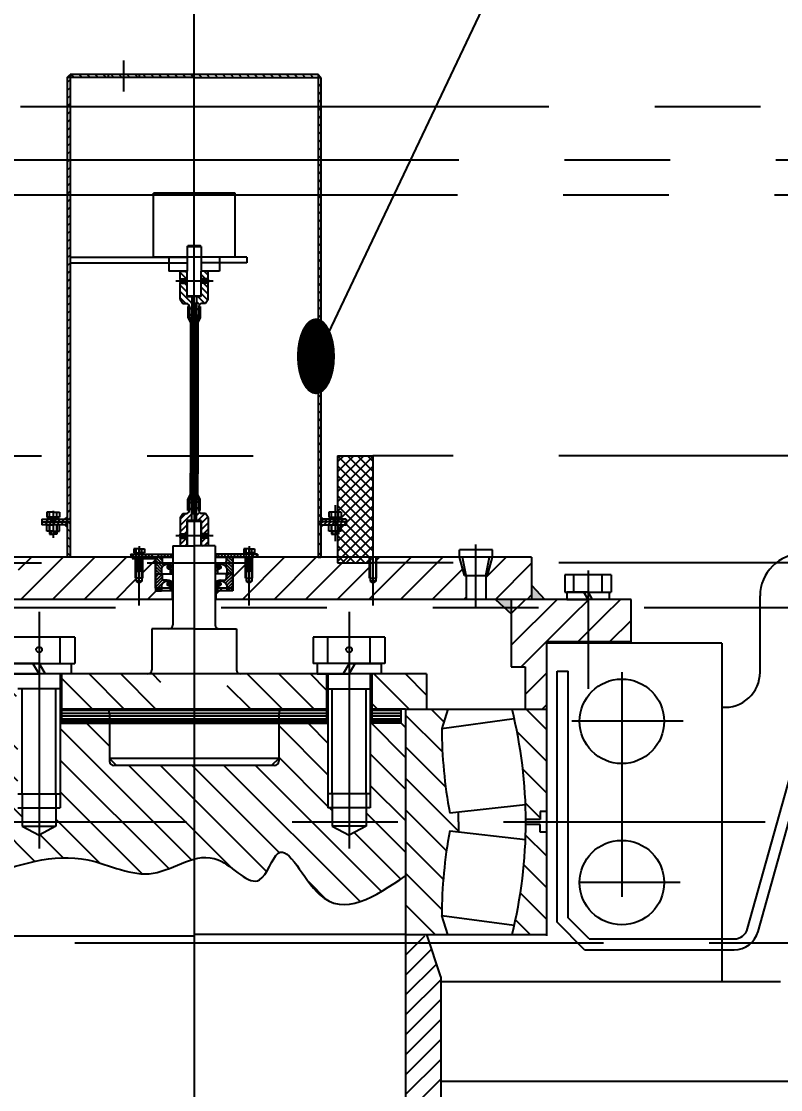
# Model space of a CAD drawing. Header units: millimetres. Extents: x 0 to 12600, y -343 to 8910.
# Drawn here: x 6191 to 6729, y 5402 to 6160 of the extents above; entities that cross this region are included whole.
import ezdxf
from ezdxf.enums import TextEntityAlignment as Align

# ---------------------------------------------------------------- set-up
doc = ezdxf.new("R2010")
doc.units = ezdxf.units.MM
doc.header["$LTSCALE"] = 300
for name, pattern in [('F', [0.75, 0.5, -0.25]), ('G', [2, 1.25, -0.25, 0.25, -0.25]), ('K', [2.5, 1.25, -0.25, 0.25, -0.25, 0.25, -0.25])]:
    doc.linetypes.add(name, pattern=pattern)
for name, color, linetype in [('01', 7, 'Continuous'), ('02', 1, 'Continuous'), ('04', 2, 'F'), ('05', 142, 'G'), ('07', 6, 'K'), ('08', 1, 'Continuous')]:
    doc.layers.add(name, color=color, linetype=linetype)
doc.styles.get("Standard").update_dxf_attribs({"font": 'isocp', "width": 0.707, "bigfont": 'intecad.shx'})
doc.dimstyles.new('INTE', dxfattribs={"dimscale": 30, "dimtxt": 3.5, "dimasz": 3, "dimexe": 3, "dimexo": 0, "dimgap": 1, "dimtad": 1, "dimdec": 1, "dimdsep": 46, "dimtxsty": 'Standard', "dimcen": 0, "dimclrd": 1, "dimclre": 1, "dimclrt": 3, "dimaunit": 1, "dimadec": 0, "dimazin": 0, "dimtfac": 1, "dimtdec": 1, "dimtmove": 0, "dimatfit": 0, "dimfxl": 1, "dimarcsym": 0})
pattern_1 = [(45, (-290.194, 7083.374), (-11.22532, 11.22532), [])]
pattern_2 = [(45, (5805.5883, 5472.876), (2.828427, -2.828427), [])]

# ---------------------------------------------------------------- blocks, each defined once
blk = doc.blocks.new('rtret')
at = {"layer": '07', "linetype": 'K'}
h = blk.add_hatch(dxfattribs=at)
h.set_pattern_fill('_USER', color=6, scale=5, angle=315, style=0, double=1, pattern_type=0)
h.set_pattern_definition([(315, (1234.1115, 3975.8466), (3.535534, 3.535534), []), (45, (1234.1115, 3975.8466), (-3.535534, 3.535534), [])])
h.paths.add_polyline_path([(7428.3, 1055.69), (7403.3, 1029.96), (7403.3, 998.29), (7425.52, 998.29), (7428.3, 1001.16)])
h.paths.add_polyline_path([(7428.3, 1055.69), (7428.3, 1074.29), (7403.3, 1074.29), (7403.3, 1029.96)])
at = {"layer": '05', "color": 142, "linetype": 'G'}
blk.add_line((7301.5, 891.41), (7301.5, -2469.52), dxfattribs=at)
at = {"layer": '07', "color": 6, "linetype": 'K'}
for p, q in [((3428.3, 1322.29), (11765.3, 1322.29)), ((3364.3, 1284.29), (12267.3, 1284.29)), ((11238.3, 1259.3), (4609.3, 1259.3)), ((5168.3, 1074.29), (7403.3, 1074.29)), ((7403.3, 1074.29), (7428.3, 1074.29)), ((7403.3, 1074.29), (7403.3, 998.29)), ((9435.3, 1074.29), (7428.3, 1074.29)), ((7428.3, 1074.29), (7428.3, 998.29)), ((5168.3, 998.29), (7403.3, 998.29)), ((7403.3, 998.29), (7428.3, 998.29)), ((9435.3, 998.29), (7428.3, 998.29)), ((6120.8, 966.59), (8482.8, 966.59)), ((6466.94, 728.39), (8205.34, 728.39))]:
    blk.add_line(p, q, dxfattribs=at)
blk = doc.blocks.new('*U48')
at = {"layer": '01'}
for p, q in [((-22.75, 7.5), (-22.75, 0)), ((0, 7.5), (-22.75, 7.5)), ((-22.75, 0), (0, 0)), ((0, 0), (-4.33, 7.5)), ((0, 7.5), (4.33, 0)), ((0, 7.5), (22.75, 7.5)), ((22.75, 0), (0, 0)), ((22.75, 7.5), (22.75, 0))]:
    blk.add_line(p, q, dxfattribs=at)
at = {"layer": '05'}
blk.add_line((0, 9.6), (0, -2.1), dxfattribs=at)
blk = doc.blocks.new('e')
at = {"layer": '02', "linetype": 'Continuous'}
h = blk.add_hatch(dxfattribs=at)
h.set_pattern_fill('LINE', color=1, scale=5, angle=45, style=0)
h.set_pattern_definition([(45, (-10498.824, 8951.033), (-11.22532, 11.22532), [])])
h.paths.add_polyline_path([(-1.78, 235.36), (-1.78, 243.22), (-1.78, 245.52), (-7.33, 245.52), (-7.33, 250), (-80, 250), (-80, 225.64, -0.059237)])
h.paths.add_polyline_path([(80, 225.64), (80, 250), (7.33, 250), (7.33, 245.52), (1.78, 245.52), (1.78, 243.22), (1.78, 235.36, -0.059237)])
h.paths.add_polyline_path([(80, 150), (80, 179.99), (66.41, 175.69, -0.045229), (6.41, 181.37), (7.09, 187.52), (0, 187.52), (0, 150)])
h.paths.add_polyline_path([(-66.41, 175.69), (-80, 179.99), (-80, 150), (0, 150), (0, 187.52), (-7.09, 187.52), (-6.41, 181.37, -0.045229)])
at = {"layer": '01'}
for p, q in [((-80, 150), (-80, 250)), ((-80, 250), (80, 250)), ((-7.33, 250), (-7.33, 245.52)), ((-7.33, 245.52), (-1.78, 245.52)), ((-1.78, 245.52), (-1.78, 243.22)), ((-1.78, 243.22), (-1.78, 235.36)), ((7.33, 245.52), (1.78, 245.52)), ((1.78, 245.52), (1.78, 243.22)), ((1.78, 243.22), (1.78, 235.36)), ((7.33, 250), (7.33, 245.52)), ((80, 150), (80, 250)), ((-6.41, 181.37), (-12.39, 235.14)), ((6.41, 181.37), (12.39, 235.14)), ((-66.41, 175.69), (-73.34, 227.21)), ((66.41, 175.69), (73.34, 227.21)), ((0, 187.52), (-7.09, 187.52)), ((0, 187.52), (7.09, 187.52)), ((-80, 179.99), (-66.41, 175.69)), ((80, 179.99), (66.41, 175.69)), ((-80, 150), (80, 150))]:
    blk.add_line(p, q, dxfattribs=at)
for centre, start, end in [((0, -98.47), 90, 103.86508), ((0, -98.47), 76.13492, 90), ((-67.72, 509.53), 270.22405, 280.58273), ((67.72, 509.53), 259.41727, 269.77595)]:
    blk.add_arc(centre, 333.84, start, end, dxfattribs=at)
blk = doc.blocks.new('*U51')
at = {"layer": '01'}
for p, q in [((-15.1, 5), (-15.1, 0)), ((0, 5), (-15.1, 5)), ((-15.1, 0), (0, 0)), ((0, 0), (-2.89, 5)), ((0, 5), (2.89, 0)), ((0, 5), (15.1, 5)), ((15.1, 0), (0, 0)), ((15.1, 5), (15.1, 0))]:
    blk.add_line(p, q, dxfattribs=at)
at = {"layer": '05'}
blk.add_line((0, 7.1), (0, -2.1), dxfattribs=at)
blk = doc.blocks.new('*D77')
at = {"layer": '08', "color": 1, "lineweight": -2}
for p, q in [((4218.74, 7829.84), (4218.74, 8186.75)), ((6313.24, 5854.2), (6313.24, 8186.75)), ((4308.74, 8096.75), (6223.24, 8096.75))]:
    blk.add_line(p, q, dxfattribs=at)
at = {"layer": '08', "color": 1}
for points in [[(4308.74, 8111.75), (4308.74, 8081.75), (4218.74, 8096.75)], [(6223.24, 8111.75), (6223.24, 8081.75), (6313.24, 8096.75)]]:
    blk.add_solid(points, dxfattribs=at)
at = {"layer": 'Defpoints', "color": 0}
for p in [(6313.24, 8096.75), (4218.74, 7829.84), (6313.24, 5854.2)]:
    blk.add_point(p, dxfattribs=at)
at = {"layer": '08', "color": 3, "insert": (5265.99, 8179.26), "char_height": 105, "attachment_point": 5}
blk.add_mtext('2094.5', dxfattribs=at)
blk = doc.blocks.new('wtwtrwt')
at = {"layer": '02', "linetype": 'Continuous'}
h = blk.add_hatch(dxfattribs=at)
h.set_pattern_fill('ANSI31', color=1, scale=0.5, style=0)
h.set_pattern_definition([(45, (-12, 0), (-1.122532, 1.122532), [])])
h.paths.add_polyline_path([(365.24, 562.92), (365.24, 567.24), (353.24, 567.24), (353.24, 562.52), (356.34, 562.52, -0.250683), (357.17, 562.07), (357.69, 561.28), (357.69, 558.8, 0.377139), (360.72, 554.74), (364.79, 554.74), (364.79, 556.59), (361.65, 556.59, -0.534579), (359.32, 556.48, -0.485131), (361.08, 562.92)])
h.paths.add_polyline_path([(359.32, 523, -0.534579), (361.65, 522.89), (364.79, 522.89), (364.79, 524.74), (360.72, 524.74, 0.377139), (357.69, 520.68), (357.69, 518.2), (357.17, 517.41, -0.250683), (356.34, 516.97), (353.24, 516.97), (353.24, 512.24), (365.24, 512.24), (365.24, 516.56), (361.08, 516.56, -0.485131)])
at = {"layer": '01', "color": 7, "linetype": 'Continuous'}
for p, q in [((353.24, 567.24), (365.24, 567.24)), ((365.24, 567.24), (365.24, 562.92)), ((365.24, 512.24), (365.24, 516.56)), ((353.24, 512.24), (365.24, 512.24))]:
    blk.add_line(p, q, dxfattribs=at)
at = {"layer": '01'}
for p, q in [((353.24, 562.52), (356.34, 562.52)), ((357.17, 562.07), (357.69, 561.28)), ((357.69, 558.8), (357.69, 561.28)), ((361.08, 562.92), (365.24, 562.92)), ((360.72, 554.74), (364.79, 554.74)), ((364.79, 556.59), (361.65, 556.59)), ((364.79, 554.74), (364.79, 556.59)), ((360.72, 524.74), (364.79, 524.74)), ((364.79, 524.74), (364.79, 522.89)), ((353.24, 516.97), (356.34, 516.97)), ((357.17, 517.41), (357.69, 518.2)), ((357.69, 520.68), (357.69, 518.2)), ((361.08, 516.56), (365.24, 516.56)), ((364.79, 522.89), (361.65, 522.89))]:
    blk.add_line(p, q, dxfattribs=at)
for centre, radius in [((360.45, 557.31), 1.4), ((360.45, 557.31), 1.05), ((360.45, 522.17), 1.4), ((360.45, 522.17), 1.05)]:
    blk.add_circle(centre, radius, dxfattribs=at)
for centre, radius, start, end in [((356.34, 561.52), 1, 33.70776, 90), ((362.74, 559.01), 4.25, 112.99323, 216.51104), ((361.52, 558.49), 3.83, 175.3112, 257.96489), ((361.52, 520.99), 3.83, 102.03511, 184.6888), ((356.34, 517.97), 1, 270, 326.29224), ((362.74, 520.47), 4.25, 143.48896, 247.00677)]:
    blk.add_arc(centre, radius, start, end, dxfattribs=at)
at = {"layer": '05'}
for p, q in [((362.21, 557.31), (358.65, 557.31)), ((360.45, 558.9), (360.45, 555.62)), ((360.45, 520.58), (360.45, 523.86)), ((362.21, 522.17), (358.65, 522.17))]:
    blk.add_line(p, q, dxfattribs=at)

msp = doc.modelspace()

# ---------------------------------------------------------------- hatches: boundary and pattern name
at = {"layer": '01'}
for points in [[(6223.24, 6120.47), (6225.24, 6122.47), (6225.24, 6120.47)], [(6401.24, 6122.47), (6403.24, 6120.47), (6401.24, 6120.47)], [(6562.11, 5749.89), (6552.74, 5749.89), (6552.74, 5759.89)], [(6527.09, 5749.89), (6538.24, 5749.89), (6538.24, 5739.62)]]:
    msp.add_hatch(color=256, dxfattribs=at).paths.add_polyline_path(points)
h = msp.add_hatch(color=256, dxfattribs=at)
h.paths.add_polyline_path([(6221.59, 5802.89), (6223.24, 5801.22), (6223.24, 5802.89)])
h.paths.add_polyline_path([(6221.51, 5806.89), (6223.24, 5806.89), (6223.24, 5808.35)])
h = msp.add_hatch(color=256, dxfattribs=at)
h.paths.add_polyline_path([(6404.89, 5802.89), (6403.24, 5801.22), (6403.24, 5802.89)])
h.paths.add_polyline_path([(6404.97, 5806.89), (6403.24, 5806.89), (6403.24, 5808.35)])
at = {"layer": '02'}
h = msp.add_hatch(dxfattribs=at)
h.set_pattern_fill('_USER', color=256, scale=4, angle=45, style=0, pattern_type=0)
h.set_pattern_definition([(315, (2917.29, -1118.7586), (-2.8284271, -2.8284271), [])])
h.paths.add_polyline_path([(6401.24, 6122.47), (6401.24, 6120.47), (6313.24, 6120.47), (6313.24, 6122.47)])
h.paths.add_polyline_path([(6313.24, 6122.47), (6313.24, 6120.47), (6225.24, 6120.47), (6225.24, 6122.47)])
h = msp.add_hatch(dxfattribs=at)
h.set_pattern_fill('_USER', color=256, scale=4, angle=-45, style=0, pattern_type=0)
h.set_pattern_definition(pattern_2)
h.paths.add_polyline_path([(6223.24, 6120.47), (6225.24, 6120.47), (6225.24, 5804.89), (6223.24, 5804.89)])
h = msp.add_hatch(dxfattribs=at)
h.set_pattern_fill('_USER', color=256, scale=4, angle=-45, style=0, pattern_type=0)
h.set_pattern_definition(pattern_2)
h.paths.add_polyline_path([(6403.24, 5804.89), (6401.24, 5804.89), (6401.24, 6120.47), (6403.24, 6120.47)])
at = {"layer": '02', "linetype": 'Continuous'}
h = msp.add_hatch(dxfattribs=at)
h.set_pattern_fill('ANSI31', color=1, angle=-90, style=0)
h.set_pattern_definition([(315, (6101.3763, 5510.3464), (2.245064, 2.245064), [])])
h.paths.add_polyline_path([(6323.24, 5962.83), (6321.24, 5959.89), (6318.6, 5959.89, 0.414214), (6316.6, 5957.89), (6316.6, 5949.89), (6314.84, 5949.89), (6314.84, 5964.89), (6318.24, 5964.89), (6318.24, 5974.4), (6323.24, 5974.4)])
h.paths.add_polyline_path([(6308.24, 5964.89), (6311.64, 5964.89), (6311.64, 5949.89), (6309.89, 5949.89), (6309.89, 5957.89, 0.414214), (6307.89, 5959.89), (6305.24, 5959.89), (6303.24, 5962.83), (6303.24, 5974.4), (6308.24, 5974.4)])
h.paths.add_polyline_path([(6308.24, 5982.89), (6308.24, 5977.4), (6303.24, 5977.4), (6303.24, 5982.89)])
h.paths.add_polyline_path([(6323.24, 5977.4), (6318.24, 5977.4), (6318.24, 5982.89), (6323.24, 5982.89)])
h.paths.add_polyline_path([(6323.24, 5977.4, 0.040596), (6323.03, 5977), (6318.05, 5977, -0.040596), (6318.26, 5977.4)])
h.paths.add_polyline_path([(6318.26, 5974.4, -0.040596), (6318.05, 5974.79), (6323.03, 5974.79, 0.040596), (6323.24, 5974.4)])
h.paths.add_polyline_path([(6303.45, 5977, 0.040596), (6303.24, 5977.4), (6308.23, 5977.4, -0.040596), (6308.44, 5977)])
h.paths.add_polyline_path([(6308.44, 5974.79, -0.040596), (6308.23, 5974.4), (6303.24, 5974.4, 0.040596), (6303.45, 5974.79)])
h = msp.add_hatch(dxfattribs=at)
h.set_pattern_fill('ANGLE', color=1, scale=0.1, angle=-45, style=0)
h.set_pattern_definition([(45, (5217.9103, 6684.11486), (0.4939141, -0.4939141), [0.508, -0.1905]), (315, (5217.9103, 6684.11486), (-0.4939141, -0.4939141), [0.508, -0.1905])])
h.paths.add_polyline_path([(6317.59, 5812.9), (6316.59, 5812.9), (6316.59, 5820.9), (6314.84, 5824.24), (6314.84, 5839.08), (6314.84, 5839.08), (6314.84, 5946.55), (6316.6, 5949.89), (6316.6, 5957.89), (6317.6, 5957.89), (6317.6, 5949.89), (6315.84, 5946.43), (6315.84, 5839.43), (6315.84, 5839.43), (6315.84, 5824.35), (6317.59, 5820.9)])
h.paths.add_polyline_path([(6310.64, 5946.43), (6308.89, 5949.89), (6308.89, 5957.89), (6309.89, 5957.89), (6309.89, 5949.89), (6311.64, 5946.55), (6311.64, 5839.43), (6311.64, 5839.43), (6311.64, 5824.24), (6309.88, 5820.9), (6309.88, 5812.9), (6308.88, 5812.9), (6308.88, 5820.9), (6310.64, 5824.35), (6310.64, 5839.08), (6310.64, 5839.08)])
at = {"layer": '02'}
h = msp.add_hatch(dxfattribs=at)
h.set_pattern_fill('ANSI31', color=256, scale=0.1, angle=-90, style=0)
h.set_pattern_definition([(45, (5217.91028, 6684.11486), (0.2245064, -0.2245064), [])])
h.paths.add_polyline_path([(6313.24, 5810.9), (6311.64, 5810.9), (6311.64, 5839.08), (6311.64, 5839.08), (6311.64, 5959.89), (6313.24, 5959.89)])
h.paths.add_polyline_path([(6314.84, 5839.43), (6314.84, 5810.9), (6313.24, 5810.9), (6313.24, 5959.89), (6313.24, 5959.89), (6314.84, 5959.89), (6314.84, 5839.43)])
at = {"layer": '02', "linetype": 'Continuous'}
h = msp.add_hatch(dxfattribs=at)
h.set_pattern_fill('ANSI31', color=1, angle=-90, style=0)
h.set_pattern_definition([(45, (6101.372, 6260.439), (2.245064, -2.245064), [])])
h.paths.add_polyline_path([(6323.24, 5796.39), (6318.24, 5796.39), (6318.24, 5805.89), (6314.84, 5805.89), (6314.84, 5820.9), (6316.59, 5820.9), (6316.59, 5812.9, 0.414214), (6318.59, 5810.9), (6321.24, 5810.9), (6323.24, 5807.96)])
h.paths.add_polyline_path([(6308.24, 5796.39), (6303.24, 5796.39), (6303.24, 5807.96), (6305.24, 5810.9), (6307.88, 5810.9, 0.414214), (6309.88, 5812.9), (6309.88, 5820.9), (6311.64, 5820.9), (6311.64, 5805.89), (6308.24, 5805.89)])
h.paths.add_polyline_path([(6303.24, 5787.89), (6303.24, 5793.39), (6308.24, 5793.39), (6308.24, 5787.89)])
h.paths.add_polyline_path([(6323.24, 5787.89), (6318.24, 5787.89), (6318.24, 5793.39), (6323.24, 5793.39)])
h.paths.add_polyline_path([(6318.25, 5793.39, -0.040596), (6318.04, 5793.78), (6323.03, 5793.78, 0.040596), (6323.24, 5793.39)])
h.paths.add_polyline_path([(6323.24, 5796.39, 0.040596), (6323.03, 5795.99), (6318.04, 5795.99, -0.040596), (6318.25, 5796.39)])
h.paths.add_polyline_path([(6308.43, 5793.78, -0.040596), (6308.22, 5793.39), (6303.24, 5793.39, 0.040596), (6303.45, 5793.78)])
h.paths.add_polyline_path([(6303.45, 5795.99, 0.040596), (6303.24, 5796.39), (6308.22, 5796.39, -0.040596), (6308.43, 5795.99)])
at = {"layer": '02'}
h = msp.add_hatch(dxfattribs=at)
h.set_pattern_fill('_USER', color=256, scale=2, angle=45, style=0, pattern_type=0)
h.set_pattern_definition([(315, (2917.2902, -1268.7586), (-1.41421356, -1.41421356), [])])
h.paths.add_polyline_path([(6215.24, 5806.89), (6215.24, 5804.89), (6223.24, 5804.89), (6223.24, 5806.89)])
h.paths.add_polyline_path([(6207.24, 5806.89), (6207.24, 5804.89), (6215.24, 5804.89), (6215.24, 5806.89)])
h.paths.add_polyline_path([(6403.24, 5806.89), (6403.24, 5804.89), (6411.24, 5804.89), (6411.24, 5806.89)])
h.paths.add_polyline_path([(6411.24, 5806.89), (6411.24, 5804.89), (6419.24, 5804.89), (6419.24, 5806.89)])
h = msp.add_hatch(dxfattribs=at)
h.set_pattern_fill('_USER', color=256, scale=2, angle=-45, style=0, pattern_type=0)
h.set_pattern_definition([(45, (2917.2902, -1268.7586), (1.41421356, -1.41421356), [])])
h.paths.add_polyline_path([(6411.24, 5804.89), (6411.24, 5802.89), (6403.24, 5802.89), (6403.24, 5804.89)])
h.paths.add_polyline_path([(6419.24, 5804.89), (6419.24, 5802.89), (6411.24, 5802.89), (6411.24, 5804.89)])
h.paths.add_polyline_path([(6223.24, 5804.89), (6223.24, 5802.89), (6215.24, 5802.89), (6215.24, 5804.89)])
h.paths.add_polyline_path([(6215.24, 5804.89), (6215.24, 5802.89), (6207.24, 5802.89), (6207.24, 5804.89)])
h = msp.add_hatch(dxfattribs=at)
h.set_pattern_fill('_USER', color=256, scale=4, angle=45, style=0, pattern_type=0)
h.set_pattern_definition([(315, (2917.29, -1268.7586), (-2.8284271, -2.8284271), [])])
h.paths.add_polyline_path([(6225.24, 5779.89), (6223.24, 5779.89), (6223.24, 5804.89), (6225.24, 5804.89)])
h = msp.add_hatch(dxfattribs=at)
h.set_pattern_fill('_USER', color=256, scale=5, angle=45, style=0, pattern_type=0)
h.set_pattern_definition([(315, (2917.29, -1268.7586), (-3.535534, -3.535534), [])])
h.paths.add_polyline_path([(6401.24, 5804.89), (6403.24, 5804.89), (6403.24, 5779.89), (6401.24, 5779.89)])
h = msp.add_hatch(dxfattribs=at)
h.set_pattern_fill('LINE', color=256, scale=5, angle=45, style=0)
h.set_pattern_definition([(225, (10124.675, 7079.959), (-11.22532, 11.22532), [])])
h.paths.add_polyline_path([(6352.24, 5749.89), (6352.24, 5761.53), (6354.24, 5762.89), (6354.24, 5764.89), (6354.74, 5764.89), (6354.74, 5779.89), (6437.74, 5779.89), (6437.74, 5764.89), (6438.24, 5764.89), (6438.24, 5762.89), (6440.24, 5761.53), (6440.24, 5749.89)])
h.paths.add_polyline_path([(6186.24, 5749.89), (6186.24, 5761.53), (6188.24, 5762.89), (6188.24, 5764.89), (6188.74, 5764.89), (6188.74, 5779.89), (6271.74, 5779.89), (6271.74, 5764.89), (6272.24, 5764.89), (6272.24, 5762.89), (6274.24, 5761.53), (6274.24, 5749.89)])
h.paths.add_polyline_path([(6073.74, 5749.89), (6073.74, 5779.89), (6183.74, 5779.89), (6183.74, 5764.89), (6184.24, 5764.89), (6184.24, 5762.89), (6186.24, 5761.53), (6186.24, 5749.89)])
h.paths.add_polyline_path([(6274.24, 5749.89), (6274.24, 5761.53), (6276.24, 5762.89), (6276.24, 5764.89), (6276.74, 5764.89), (6276.74, 5779.89), (6285.74, 5779.89), (6285.74, 5757.89), (6298.24, 5757.89), (6298.24, 5749.89)])
h.paths.add_polyline_path([(6328.24, 5749.89), (6328.24, 5757.89), (6340.74, 5757.89), (6340.74, 5779.89), (6349.74, 5779.89), (6349.74, 5764.89), (6350.24, 5764.89), (6350.24, 5762.89), (6352.24, 5761.53), (6352.24, 5749.89)])
h.paths.add_polyline_path([(6440.24, 5749.89), (6440.24, 5761.53), (6442.24, 5762.89), (6442.24, 5764.89), (6442.74, 5764.89), (6442.74, 5779.89), (6501.62, 5779.89), (6505.17, 5766.89), (6506.24, 5766.89), (6506.24, 5749.89)])
h.paths.add_polyline_path([(6520.24, 5749.89), (6520.24, 5766.89), (6521.3, 5766.89), (6524.86, 5779.89), (6552.74, 5779.89), (6552.74, 5749.89)])
at = {"layer": '02', "linetype": 'Continuous'}
h = msp.add_hatch(dxfattribs=at)
h.set_pattern_fill('ANSI31', color=1, scale=0.5, style=0)
h.set_pattern_definition([(45, (5773.4975, 6133.1362), (-1.122532, 1.122532), [])])
h.paths.add_polyline_path([(6336.42, 5755.89), (6340.74, 5755.89), (6340.74, 5767.89), (6336.01, 5767.89), (6336.01, 5764.8, -0.250683), (6335.57, 5763.97), (6334.78, 5763.44), (6332.3, 5763.44, 0.377139), (6328.24, 5760.42), (6328.24, 5756.35), (6330.09, 5756.35), (6330.09, 5759.49, -0.534579), (6329.97, 5761.82, -0.485131), (6336.42, 5760.06)])
h.paths.add_polyline_path([(6296.5, 5761.82, -0.534579), (6296.39, 5759.49), (6296.39, 5756.35), (6298.24, 5756.35), (6298.24, 5760.42, 0.377139), (6294.17, 5763.44), (6291.7, 5763.44), (6290.91, 5763.97, -0.250683), (6290.46, 5764.8), (6290.46, 5767.89), (6285.74, 5767.89), (6285.74, 5755.89), (6290.06, 5755.89), (6290.06, 5760.06, -0.485131)])
h = msp.add_hatch(dxfattribs=at)
h.set_pattern_fill('LINE', color=1, scale=5, angle=45, style=0)
h.set_pattern_definition(pattern_1)
h.paths.add_polyline_path([(6538.24, 5749.89), (6538.24, 5718.89), (6563.24, 5718.89), (6563.24, 5719.89), (6581.74, 5719.89), (6581.74, 5749.89), (6577.64, 5749.89)])
h.paths.add_polyline_path([(6563.24, 5718.89), (6538.24, 5718.89), (6538.24, 5701.89), (6548.24, 5701.89), (6548.24, 5671.89), (6563.24, 5671.89)])
h.paths.add_polyline_path([(6623.24, 5749.89), (6603.74, 5749.89), (6603.74, 5719.89), (6623.24, 5719.89)])
h = msp.add_hatch(dxfattribs=at)
h.set_pattern_fill('LINE', color=1, scale=5, angle=45, style=0)
h.set_pattern_definition(pattern_1)
h.paths.add_polyline_path([(6603.74, 5719.89), (6592.74, 5719.89), (6592.74, 5749.89), (6603.74, 5749.89)])
h.paths.add_polyline_path([(6592.74, 5719.89), (6581.74, 5719.89), (6581.74, 5749.89), (6592.74, 5749.89), (6592.74, 5747.8)])
h = msp.add_hatch(dxfattribs=at)
h.set_pattern_fill('LINE', color=1, scale=5, angle=135, style=0)
h.set_pattern_definition([(135, (-4110.496, 11825.344), (11.22532, 11.22532), [])])
h.paths.add_polyline_path([(6463.24, 5671.89), (6439.24, 5671.89), (6439.24, 5696.89), (6445.99, 5696.89), (6478.24, 5696.89), (6478.24, 5671.89)])
h.paths.add_polyline_path([(6407.24, 5696.89), (6407.24, 5671.89), (6336.79, 5671.89), (6336.79, 5696.89)])
h.paths.add_polyline_path([(6289.69, 5696.89), (6289.69, 5671.89), (6219.24, 5671.89), (6219.24, 5696.89), (6228.66, 5696.89)])
h.paths.add_polyline_path([(6163.24, 5671.89), (6148.24, 5671.89), (6148.24, 5696.89), (6187.24, 5696.89), (6187.24, 5671.89)])
h = msp.add_hatch(dxfattribs=at)
h.set_pattern_fill('LINE', color=1, scale=5, angle=135, style=0)
edge = h.paths.add_edge_path()
edge.add_line((6215.24, 5591.89), (6215.24, 5588.89))
edge.add_line((6215.24, 5588.89), (6203.24, 5582.53))
edge.add_line((6203.24, 5582.53), (6191.24, 5588.89))
edge.add_line((6191.24, 5588.89), (6191.24, 5591.89))
edge.add_line((6191.24, 5591.89), (6163.24, 5591.89))
edge.add_line((6163.24, 5591.89), (6163.24, 5552.59))
edge.add_spline(control_points=[(6163.24, 5552.59), (6188.17, 5561.32), (6228.65, 5575.51), (6278.56, 5547.49), (6303.5, 5562.95), (6313.24, 5565.5)], knot_values=[0, 0, 0, 0, 75.671335, 122.882932, 152.681683, 152.681683, 152.681683, 152.681683], degree=3, periodic=0)
edge.add_line((6313.24, 5565.5), (6313.24, 5591.89))
edge.add_line((6313.24, 5591.89), (6215.24, 5591.89))
h.paths.add_polyline_path([(6313.24, 5591.89), (6313.24, 5631.89), (6256.24, 5631.89, -0.414214), (6253.24, 5634.89), (6253.24, 5661.89), (6218.24, 5661.89), (6218.24, 5611.89), (6218.24, 5601.89), (6215.24, 5601.89), (6215.24, 5591.89)])
h.paths.add_polyline_path([(6313.24, 5631.89), (6313.24, 5591.89), (6411.24, 5591.89), (6411.24, 5601.89), (6408.24, 5601.89), (6408.24, 5611.89), (6408.24, 5661.89), (6373.24, 5661.89), (6373.24, 5634.89, -0.414214), (6370.24, 5631.89)])
edge = h.paths.add_edge_path()
edge.add_spline(control_points=[(6313.24, 5565.5), (6318.93, 5566.98), (6335.33, 5567.88), (6359.94, 5536.22), (6375.08, 5588.87), (6405.41, 5514.36), (6441.52, 5538.82), (6463.24, 5553.53)], knot_values=[152.681683, 152.681683, 152.681683, 152.681683, 170.094516, 202.608959, 225.665395, 267.065122, 329.553088, 329.553088, 329.553088, 329.553088], degree=3, periodic=0)
edge.add_line((6463.24, 5553.53), (6463.24, 5591.89))
edge.add_line((6463.24, 5591.89), (6435.24, 5591.89))
edge.add_line((6435.24, 5591.89), (6435.24, 5588.89))
edge.add_line((6435.24, 5588.89), (6423.24, 5582.53))
edge.add_line((6423.24, 5582.53), (6411.24, 5588.89))
edge.add_line((6411.24, 5588.89), (6411.24, 5591.89))
edge.add_line((6411.24, 5591.89), (6313.24, 5591.89))
edge.add_line((6313.24, 5591.89), (6313.24, 5565.5))
h.paths.add_polyline_path([(6463.24, 5658.89), (6460.24, 5661.89), (6438.24, 5661.89), (6438.24, 5611.89), (6438.24, 5601.89), (6435.24, 5601.89), (6435.24, 5591.89), (6463.24, 5591.89)])
h.paths.add_polyline_path([(6163.24, 5591.89), (6191.24, 5591.89), (6191.24, 5601.89), (6188.24, 5601.89), (6188.24, 5611.89), (6188.24, 5661.89), (6166.24, 5661.89), (6163.24, 5658.89)])
h = msp.add_hatch(dxfattribs=at)
h.set_pattern_fill('_USER', color=1, scale=10, angle=135, style=0, pattern_type=0)
h.set_pattern_definition([(45, (16736.973, 11825.344), (-7.071068, 7.071068), [])])
h.paths.add_polyline_path([(6488.24, 5478.29), (6488.24, 5481.89), (6478.57, 5510.89), (6463.24, 5510.89), (6463.24, 5478.29)])
h.paths.add_polyline_path([(6463.24, 5478.29), (6463.24, 5468.29), (6488.24, 5468.29), (6488.24, 5478.29)])
h.paths.add_polyline_path([(6488.24, 5468.29), (6463.24, 5468.29), (6463.24, 5363.29), (6488.24, 5363.29)])

# ---------------------------------------------------------------- linework, layer by layer
at = {"layer": '01'}
for p, q in [((6223.24, 6120.47), (6225.24, 6122.47)), ((6225.24, 6122.47), (6225.24, 5779.89)), ((6401.24, 6122.47), (6225.24, 6122.47)), ((6401.24, 6122.47), (6401.24, 5779.89)), ((6403.24, 6120.47), (6401.24, 6122.47)), ((6223.24, 6120.47), (6223.24, 5779.89)), ((6313.24, 6120.47), (6223.24, 6120.47)), ((6313.24, 6120.47), (6403.24, 6120.47)), ((6403.24, 6120.47), (6403.24, 5779.89)), ((6308.24, 6000.39), (6308.74, 6000.89)), ((6308.24, 6000.39), (6318.24, 6000.39)), ((6317.74, 6000.89), (6308.74, 6000.89)), ((6318.24, 6000.39), (6317.74, 6000.89)), ((6225.24, 5992.9), (6308.24, 5992.89)), ((6350.74, 5992.89), (6318.23, 5992.89)), ((6350.74, 5992.89), (6350.74, 5988.89)), ((6303.24, 5962.83), (6305.24, 5959.89)), ((6308.24, 5965.39), (6318.24, 5965.39)), ((6323.24, 5962.83), (6321.24, 5959.89)), ((6305.24, 5959.89), (6307.89, 5959.89)), ((6308.89, 5957.89), (6308.89, 5949.89)), ((6309.89, 5957.89), (6309.89, 5949.89)), ((6316.6, 5957.89), (6316.6, 5949.89)), ((6317.6, 5957.89), (6317.6, 5949.89)), ((6321.24, 5959.89), (6318.6, 5959.89)), ((6308.89, 5949.89), (6310.64, 5946.43)), ((6309.89, 5949.89), (6311.64, 5946.55)), ((6309.89, 5949.89), (6311.64, 5949.89)), ((6316.6, 5949.89), (6314.84, 5946.55)), ((6316.6, 5949.89), (6314.84, 5949.89)), ((6317.6, 5949.89), (6315.84, 5946.43)), ((6308.88, 5820.9), (6310.64, 5824.35)), ((6308.88, 5812.9), (6308.88, 5820.9)), ((6309.88, 5820.9), (6311.64, 5824.24)), ((6309.88, 5812.9), (6309.88, 5820.9)), ((6309.88, 5820.9), (6311.64, 5820.9)), ((6316.59, 5820.9), (6314.84, 5824.24)), ((6316.59, 5820.9), (6314.84, 5820.9)), ((6317.59, 5820.9), (6315.84, 5824.35)), ((6316.59, 5812.9), (6316.59, 5820.9)), ((6317.59, 5812.9), (6317.59, 5820.9)), ((6213.24, 5811.69), (6208.84, 5811.69)), ((6208.84, 5811.69), (6208.84, 5808.19)), ((6210.74, 5808.19), (6210.74, 5811.69)), ((6213.24, 5811.69), (6217.63, 5811.69)), ((6215.74, 5808.19), (6215.74, 5811.69)), ((6217.63, 5811.69), (6217.63, 5808.19)), ((6303.24, 5807.96), (6305.24, 5810.9)), ((6305.24, 5810.9), (6307.88, 5810.9)), ((6321.24, 5810.9), (6318.59, 5810.9)), ((6323.24, 5807.96), (6321.24, 5810.9)), ((6417.63, 5811.69), (6408.84, 5811.69)), ((6408.84, 5811.69), (6408.84, 5808.19)), ((6410.74, 5808.19), (6410.74, 5811.69)), ((6415.74, 5808.19), (6415.74, 5811.69)), ((6417.63, 5811.69), (6417.63, 5808.19)), ((6205.24, 5806.89), (6223.24, 5806.89)), ((6205.24, 5806.89), (6205.24, 5802.89)), ((6205.24, 5804.89), (6225.24, 5804.89)), ((6223.24, 5802.89), (6205.24, 5802.89)), ((6208.84, 5808.19), (6213.24, 5808.19)), ((6208.84, 5802.89), (6213.24, 5802.89)), ((6208.84, 5802.89), (6213.24, 5802.89)), ((6208.84, 5798.19), (6208.84, 5802.89)), ((6209.39, 5808.19), (6209.39, 5806.89)), ((6213.24, 5808.19), (6209.39, 5808.19)), ((6209.39, 5806.89), (6213.24, 5806.89)), ((6209.41, 5808.19), (6213.24, 5808.19)), ((6210.74, 5802.89), (6210.74, 5796.19)), ((6210.74, 5798.19), (6210.74, 5802.89)), ((6211.24, 5808.19), (6211.24, 5806.89)), ((6213.24, 5806.89), (6212.49, 5808.19)), ((6217.63, 5808.19), (6213.24, 5808.19)), ((6213.24, 5808.19), (6217.09, 5808.19)), ((6217.07, 5808.19), (6213.24, 5808.19)), ((6217.09, 5806.89), (6213.24, 5806.89)), ((6217.63, 5802.89), (6213.24, 5802.89)), ((6217.63, 5802.89), (6213.24, 5802.89)), ((6215.24, 5808.19), (6215.24, 5806.89)), ((6215.74, 5802.89), (6215.74, 5796.19)), ((6215.74, 5798.19), (6215.74, 5802.89)), ((6217.09, 5808.19), (6217.09, 5806.89)), ((6217.63, 5798.19), (6217.63, 5802.89)), ((6221.51, 5806.89), (6223.24, 5808.35)), ((6223.24, 5801.22), (6221.59, 5802.89)), ((6308.24, 5805.89), (6308.24, 5788.89)), ((6308.24, 5788.39), (6308.24, 5805.39)), ((6313.24, 5805.89), (6308.74, 5805.89)), ((6313.24, 5805.89), (6317.74, 5805.89)), ((6318.24, 5805.89), (6318.24, 5788.89)), ((6318.24, 5788.39), (6318.24, 5805.39)), ((6421.24, 5804.89), (6401.24, 5804.89)), ((6404.97, 5806.89), (6403.24, 5808.35)), ((6421.24, 5806.89), (6403.24, 5806.89)), ((6403.24, 5802.89), (6421.24, 5802.89)), ((6403.24, 5801.22), (6404.89, 5802.89)), ((6408.84, 5808.19), (6417.63, 5808.19)), ((6408.84, 5798.19), (6408.84, 5802.89)), ((6409.39, 5808.19), (6409.39, 5806.89)), ((6410.74, 5798.19), (6410.74, 5802.89)), ((6410.74, 5802.89), (6410.74, 5796.19)), ((6411.24, 5808.19), (6411.24, 5806.89)), ((6413.24, 5808.19), (6412.49, 5806.89)), ((6413.24, 5806.89), (6413.99, 5808.19)), ((6415.24, 5808.19), (6415.24, 5806.89)), ((6415.74, 5798.19), (6415.74, 5802.89)), ((6415.74, 5802.89), (6415.74, 5796.19)), ((6417.09, 5808.19), (6417.09, 5806.89)), ((6417.63, 5798.19), (6417.63, 5802.89)), ((6421.24, 5806.89), (6421.24, 5802.89)), ((6213.24, 5798.19), (6208.84, 5798.19)), ((6210.74, 5796.19), (6213.24, 5796.19)), ((6213.24, 5798.19), (6217.63, 5798.19)), ((6215.74, 5796.19), (6213.24, 5796.19)), ((6417.63, 5798.19), (6408.84, 5798.19)), ((6410.74, 5796.19), (6415.74, 5796.19)), ((6298.24, 5787.89), (6313.24, 5787.89)), ((6328.24, 5787.89), (6313.24, 5787.89)), ((6225.24, 5779.89), (6223.24, 5779.89)), ((6270.41, 5785.69), (6270.41, 5782.89)), ((6274.24, 5785.69), (6270.41, 5785.69)), ((6270.41, 5782.89), (6274.24, 5782.89)), ((6271.13, 5782.89), (6271.13, 5781.89)), ((6272.24, 5782.89), (6272.24, 5785.69)), ((6272.24, 5781.89), (6272.24, 5769.89)), ((6272.24, 5779.89), (6272.24, 5762.89)), ((6272.24, 5779.89), (6272.24, 5762.89)), ((6272.24, 5779.79), (6274.24, 5779.79)), ((6274.24, 5785.69), (6278.07, 5785.69)), ((6278.07, 5782.89), (6274.24, 5782.89)), ((6276.24, 5779.79), (6274.24, 5779.79)), ((6276.24, 5782.89), (6276.24, 5785.69)), ((6276.24, 5781.89), (6276.24, 5769.89)), ((6276.24, 5779.89), (6276.24, 5762.89)), ((6294.74, 5779.89), (6276.24, 5779.89)), ((6276.24, 5779.89), (6276.24, 5762.89)), ((6277.35, 5782.89), (6277.35, 5781.89)), ((6278.07, 5785.69), (6278.07, 5782.89)), ((6285.74, 5757.89), (6285.74, 5779.89)), ((6294.74, 5779.89), (6298.24, 5779.89)), ((6328.24, 5779.89), (6350.24, 5779.89)), ((6340.74, 5757.89), (6340.74, 5779.89)), ((6352.24, 5785.69), (6348.41, 5785.69)), ((6348.41, 5785.69), (6348.41, 5782.89)), ((6348.41, 5782.89), (6352.24, 5782.89)), ((6349.13, 5782.89), (6349.13, 5781.89)), ((6350.24, 5782.89), (6350.24, 5785.69)), ((6350.24, 5781.89), (6350.24, 5769.89)), ((6350.24, 5779.89), (6350.24, 5762.89)), ((6350.24, 5779.89), (6350.24, 5762.89)), ((6350.24, 5779.79), (6352.24, 5779.79)), ((6352.24, 5785.69), (6356.07, 5785.69)), ((6356.07, 5782.89), (6352.24, 5782.89)), ((6354.24, 5779.79), (6352.24, 5779.79)), ((6354.24, 5782.89), (6354.24, 5785.69)), ((6354.24, 5781.89), (6354.24, 5769.89)), ((6354.24, 5779.89), (6354.24, 5762.89)), ((6354.24, 5779.89), (6354.24, 5762.89)), ((6355.35, 5782.89), (6355.35, 5781.89)), ((6356.07, 5785.69), (6356.07, 5782.89)), ((6401.24, 5779.89), (6403.24, 5779.89)), ((6438.24, 5779.89), (6438.24, 5762.89)), ((6442.24, 5779.89), (6442.24, 5762.89)), ((6524.86, 5785.04), (6501.62, 5785.04)), ((6501.62, 5779.89), (6501.62, 5785.04)), ((6524.86, 5779.89), (6524.86, 5785.04)), ((6276.74, 5764.89), (6271.74, 5764.89)), ((6276.74, 5764.89), (6271.74, 5764.89)), ((6272.24, 5769.89), (6274.24, 5769.89)), ((6276.24, 5769.89), (6274.24, 5769.89)), ((6285.74, 5767.89), (6285.74, 5755.89)), ((6290.06, 5767.89), (6298.24, 5767.89)), ((6290.46, 5767.89), (6290.46, 5764.8)), ((6336.42, 5767.89), (6328.24, 5767.89)), ((6336.01, 5767.89), (6336.01, 5764.8)), ((6349.74, 5764.89), (6354.74, 5764.89)), ((6349.74, 5764.89), (6354.74, 5764.89)), ((6350.24, 5769.89), (6352.24, 5769.89)), ((6354.24, 5769.89), (6352.24, 5769.89)), ((6437.74, 5764.89), (6442.74, 5764.89)), ((6576.26, 5767.39), (6576.26, 5754.89)), ((6609.21, 5767.39), (6576.26, 5767.39)), ((6582.74, 5754.89), (6582.74, 5767.39)), ((6602.74, 5754.89), (6602.74, 5767.39)), ((6609.21, 5767.39), (6609.21, 5754.89)), ((6276.24, 5762.89), (6272.24, 5762.89)), ((6272.24, 5762.89), (6274.24, 5761.53)), ((6272.24, 5762.89), (6274.24, 5761.53)), ((6276.24, 5762.89), (6272.24, 5762.89)), ((6276.24, 5762.89), (6274.24, 5761.53)), ((6276.24, 5762.89), (6274.24, 5761.53)), ((6298.24, 5757.89), (6285.74, 5757.89)), ((6290.06, 5760.06), (6290.06, 5755.89)), ((6290.91, 5763.97), (6291.7, 5763.44)), ((6294.17, 5763.44), (6291.7, 5763.44)), ((6296.39, 5756.35), (6296.39, 5759.49)), ((6298.24, 5760.42), (6298.24, 5756.35)), ((6328.24, 5760.42), (6328.24, 5756.35)), ((6340.74, 5757.89), (6328.24, 5757.89)), ((6330.09, 5756.35), (6330.09, 5759.49)), ((6332.3, 5763.44), (6334.78, 5763.44)), ((6335.57, 5763.97), (6334.78, 5763.44)), ((6336.42, 5760.06), (6336.42, 5755.89)), ((6350.24, 5762.89), (6354.24, 5762.89)), ((6350.24, 5762.89), (6352.24, 5761.53)), ((6350.24, 5762.89), (6354.24, 5762.89)), ((6350.24, 5762.89), (6352.24, 5761.53)), ((6354.24, 5762.89), (6352.24, 5761.53)), ((6354.24, 5762.89), (6352.24, 5761.53)), ((6442.24, 5762.89), (6438.24, 5762.89)), ((6438.24, 5762.89), (6440.24, 5761.53)), ((6442.24, 5762.89), (6440.24, 5761.53)), ((6552.74, 5759.89), (6562.11, 5749.89)), ((6298.24, 5749.89), (6003.24, 5749.89)), ((6298.24, 5756.35), (6296.39, 5756.35)), ((6623.24, 5749.89), (6328.24, 5749.89)), ((6527.09, 5749.89), (6538.24, 5739.62)), ((6576.26, 5754.89), (6609.21, 5754.89)), ((6706, 5516.11), (6759.19, 5706.85)), ((6713.41, 5514.04), (6766.6, 5704.78)), ((6313.24, 5696.89), (6148.24, 5696.89)), ((6218.24, 5696.89), (6218.24, 5611.89)), ((6219.24, 5696.89), (6219.24, 5661.89)), ((6478.24, 5696.89), (6313.24, 5696.89)), ((6407.24, 5696.89), (6407.24, 5661.89)), ((6408.24, 5696.89), (6408.24, 5611.89)), ((6438.24, 5696.89), (6438.24, 5611.89)), ((6439.24, 5696.89), (6439.24, 5661.89)), ((6478.24, 5696.89), (6478.24, 5671.89)), ((6538.24, 5701.89), (6548.24, 5701.89)), ((6570.84, 5520.6), (6570.84, 5698.89)), ((6570.84, 5698.89), (6578.54, 5698.89)), ((6578.54, 5523.79), (6578.54, 5698.89)), ((6218.24, 5686.39), (6188.24, 5686.39)), ((6408.24, 5686.39), (6438.24, 5686.39)), ((6313.24, 5671.89), (6219.24, 5671.89)), ((6313.24, 5670.89), (6219.24, 5670.89)), ((6313.24, 5668.89), (6219.24, 5668.89)), ((6313.24, 5666.89), (6219.24, 5666.89)), ((6407.24, 5671.89), (6313.24, 5671.89)), ((6407.24, 5670.89), (6313.24, 5670.89)), ((6407.24, 5668.89), (6313.24, 5668.89)), ((6407.24, 5666.89), (6313.24, 5666.89)), ((6463.24, 5671.89), (6439.24, 5671.89)), ((6460.24, 5670.89), (6439.24, 5670.89)), ((6460.24, 5668.89), (6439.24, 5668.89)), ((6460.24, 5666.89), (6439.24, 5666.89)), ((6460.24, 5661.89), (6460.24, 5671.89)), ((6218.24, 5661.89), (6313.24, 5661.89)), ((6313.24, 5664.89), (6219.24, 5664.89)), ((6313.24, 5663.89), (6219.24, 5663.89)), ((6313.24, 5662.89), (6219.24, 5662.89)), ((6407.24, 5664.89), (6313.24, 5664.89)), ((6407.24, 5663.89), (6313.24, 5663.89)), ((6407.24, 5662.89), (6313.24, 5662.89)), ((6313.24, 5661.89), (6408.24, 5661.89)), ((6460.24, 5661.89), (6438.24, 5661.89)), ((6460.24, 5664.89), (6439.24, 5664.89)), ((6460.24, 5663.89), (6439.24, 5663.89)), ((6460.24, 5662.89), (6439.24, 5662.89)), ((6463.24, 5658.89), (6460.24, 5661.89)), ((6373.24, 5636.89), (6253.24, 5636.89)), ((6370.24, 5631.89), (6256.24, 5631.89)), ((6188.24, 5611.89), (6218.24, 5611.89)), ((6191.24, 5611.89), (6191.24, 5588.89)), ((6438.24, 5611.89), (6408.24, 5611.89)), ((6435.24, 5611.89), (6435.24, 5588.89)), ((6188.24, 5601.89), (6218.24, 5601.89)), ((6438.24, 5601.89), (6408.24, 5601.89)), ((6463.24, 5525.8), (6463.24, 5358.29)), ((6593.54, 5508.79), (6578.54, 5523.79)), ((6590.35, 5501.09), (6570.84, 5520.6)), ((6063.24, 5510.89), (6313.24, 5510.89)), ((6463.24, 5511.89), (6313.24, 5511.89)), ((6488.29, 5481.89), (6478.29, 5511.89)), ((6593.54, 5508.79), (6696.37, 5508.79)), ((6590.35, 5501.09), (6696.37, 5501.09)), ((6729.4, 5478.29), (6488.29, 5478.29)), ((6488.29, 5407.79), (7503.62, 5407.79))]:
    msp.add_line(p, q, dxfattribs=at)
at = {"layer": '01', "color": 7, "linetype": 'Continuous'}
for p, q in [((6308.24, 6000.39), (6308.24, 5982.89)), ((6318.24, 6000.39), (6318.24, 5982.89)), ((6225.24, 5988.9), (6308.24, 5988.89)), ((6350.74, 5988.89), (6318.23, 5988.89)), ((6303.24, 5982.89), (6308.24, 5982.89)), ((6303.24, 5977.4), (6303.24, 5982.89)), ((6303.45, 5977), (6308.24, 5977)), ((6308.24, 5975.9), (6308.24, 5982.89)), ((6323.24, 5982.89), (6318.24, 5982.89)), ((6318.24, 5975.9), (6318.24, 5982.89)), ((6323.03, 5977), (6318.24, 5977)), ((6323.24, 5977.4), (6323.24, 5982.89)), ((6303.24, 5962.83), (6303.24, 5974.4)), ((6303.45, 5974.79), (6308.24, 5974.79)), ((6308.24, 5964.89), (6308.24, 5975.9)), ((6318.24, 5964.89), (6318.24, 5975.9)), ((6323.03, 5974.79), (6318.24, 5974.79)), ((6323.24, 5962.83), (6323.24, 5974.4)), ((6308.74, 5964.89), (6308.24, 5965.39)), ((6308.24, 5964.89), (6313.24, 5964.89)), ((6311.64, 5964.89), (6311.64, 5839.08)), ((6318.24, 5964.89), (6313.24, 5964.89)), ((6314.84, 5964.89), (6314.84, 5839.08)), ((6317.74, 5964.89), (6318.24, 5965.39)), ((6309.89, 5957.89), (6308.89, 5957.89)), ((6311.64, 5959.89), (6313.24, 5959.89)), ((6314.84, 5959.89), (6313.24, 5959.89)), ((6316.6, 5957.89), (6317.6, 5957.89)), ((6310.64, 5946.43), (6310.64, 5839.08)), ((6315.84, 5946.43), (6315.84, 5839.08)), ((6310.64, 5824.35), (6310.64, 5839.43)), ((6311.64, 5805.89), (6311.64, 5839.43)), ((6314.84, 5805.89), (6314.84, 5839.43)), ((6315.84, 5824.35), (6315.84, 5839.43)), ((6309.88, 5812.9), (6308.88, 5812.9)), ((6311.64, 5810.9), (6313.24, 5810.9)), ((6314.84, 5810.9), (6313.24, 5810.9)), ((6316.59, 5812.9), (6317.59, 5812.9)), ((6303.24, 5807.96), (6303.24, 5796.39)), ((6308.24, 5805.89), (6308.24, 5796.39)), ((6308.24, 5805.89), (6313.24, 5805.89)), ((6318.24, 5805.89), (6308.24, 5805.89)), ((6318.24, 5805.89), (6313.24, 5805.89)), ((6318.24, 5805.89), (6318.24, 5796.39)), ((6323.24, 5807.96), (6323.24, 5796.39)), ((6303.45, 5795.99), (6308.43, 5795.99)), ((6323.03, 5795.99), (6318.04, 5795.99)), ((6298.24, 5787.89), (6298.24, 5731.89)), ((6303.24, 5793.39), (6303.24, 5787.89)), ((6303.24, 5787.89), (6313.24, 5787.89)), ((6303.45, 5793.78), (6308.43, 5793.78)), ((6308.24, 5793.39), (6308.24, 5787.89)), ((6323.24, 5787.89), (6313.24, 5787.89)), ((6323.03, 5793.78), (6318.04, 5793.78)), ((6318.24, 5793.39), (6318.24, 5787.89)), ((6323.24, 5793.39), (6323.24, 5787.89)), ((6328.24, 5787.89), (6328.24, 5731.89)), ((6298.24, 5779.89), (6073.74, 5779.89)), ((6268.24, 5781.89), (6298.24, 5781.89)), ((6268.24, 5781.89), (6268.24, 5779.89)), ((6268.24, 5779.89), (6294.74, 5779.89)), ((6297.28, 5779.89), (6297.28, 5781.89)), ((6358.24, 5781.89), (6328.24, 5781.89)), ((6552.74, 5779.89), (6328.24, 5779.89)), ((6329.2, 5779.89), (6329.2, 5781.89)), ((6358.24, 5779.89), (6331.74, 5779.89)), ((6340.74, 5779.89), (6340.74, 5755.89)), ((6340.74, 5779.89), (6340.74, 5755.89)), ((6340.74, 5757.89), (6340.74, 5779.89)), ((6358.24, 5781.89), (6358.24, 5779.89)), ((6506.24, 5766.89), (6503.67, 5779.89)), ((6520.24, 5766.89), (6522.8, 5779.89)), ((6552.74, 5779.89), (6552.74, 5749.89)), ((6340.74, 5767.89), (6340.74, 5755.89)), ((6340.74, 5767.89), (6340.74, 5755.89)), ((6505.17, 5766.89), (6521.3, 5766.89)), ((6506.24, 5766.89), (6506.24, 5749.89)), ((6520.24, 5766.89), (6520.24, 5749.89)), ((6298.24, 5757.89), (6298.24, 5749.89)), ((6328.24, 5757.89), (6328.24, 5749.89)), ((6298.24, 5755.89), (6285.74, 5755.89)), ((6298.24, 5755.89), (6285.74, 5755.89)), ((6297.74, 5755.89), (6297.74, 5749.89)), ((6298.24, 5755.89), (6298.24, 5751.89)), ((6328.24, 5756.35), (6330.09, 5756.35)), ((6340.74, 5755.89), (6328.24, 5755.89)), ((6340.74, 5755.89), (6328.24, 5755.89)), ((6328.24, 5755.89), (6328.24, 5751.89)), ((6328.74, 5755.89), (6328.74, 5749.89)), ((6340.74, 5755.89), (6336.42, 5755.89)), ((6340.74, 5755.89), (6337.44, 5755.89)), ((6538.24, 5749.89), (6538.24, 5701.89)), ((6623.24, 5718.89), (6623.24, 5749.89)), ((6714.81, 5698.26), (6714.81, 5752.29)), ((6313.24, 5728.89), (6283.24, 5728.89)), ((6283.24, 5728.89), (6283.24, 5699.89)), ((6313.24, 5728.89), (6343.24, 5728.89)), ((6343.24, 5728.89), (6343.24, 5699.89)), ((6228.66, 5723.09), (6177.81, 5723.09)), ((6218.24, 5704.39), (6218.24, 5723.09)), ((6228.66, 5723.09), (6228.66, 5704.39)), ((6397.81, 5723.09), (6397.81, 5704.39)), ((6448.66, 5723.09), (6397.81, 5723.09)), ((6408.24, 5704.39), (6408.24, 5723.09)), ((6438.24, 5704.39), (6438.24, 5723.09)), ((6448.66, 5723.09), (6448.66, 5704.39)), ((6563.24, 5719.89), (6623.24, 5719.89)), ((6563.24, 5719.89), (6563.24, 5510.89)), ((6687.74, 5718.89), (6563.24, 5718.89)), ((6687.74, 5718.89), (6687.74, 5478.29)), ((6177.81, 5704.39), (6228.66, 5704.39)), ((6448.66, 5704.39), (6397.81, 5704.39)), ((6548.24, 5701.89), (6548.24, 5671.89)), ((6253.24, 5668.89), (6253.24, 5634.89)), ((6373.24, 5668.89), (6373.24, 5634.89)), ((6253.24, 5636.89), (6258.24, 5631.89)), ((6373.24, 5636.89), (6368.24, 5631.89)), ((6215.24, 5611.89), (6215.24, 5588.89)), ((6411.24, 5611.89), (6411.24, 5588.89)), ((6191.24, 5588.89), (6215.24, 5588.89)), ((6191.24, 5588.89), (6203.24, 5582.53)), ((6215.24, 5588.89), (6203.24, 5582.53)), ((6435.24, 5588.89), (6411.24, 5588.89)), ((6411.24, 5588.89), (6423.24, 5582.53)), ((6435.24, 5588.89), (6423.24, 5582.53)), ((6488.29, 5481.89), (6488.29, 5363.29))]:
    msp.add_line(p, q, dxfattribs=at)
at = {"layer": '01'}
for centre, radius in [((6295.67, 5760.69), 1.4), ((6295.67, 5760.69), 1.05), ((6330.81, 5760.69), 1.4), ((6330.81, 5760.69), 1.05), ((6616.74, 5663.29), 30), ((6616.74, 5548.79), 30)]:
    msp.add_circle(centre, radius, dxfattribs=at)
at = {"layer": '01', "color": 7, "linetype": 'Continuous'}
for centre in [(6203.24, 5714.19), (6423.24, 5714.19)]:
    msp.add_circle(centre, 2, dxfattribs=at)
at = {"layer": '01'}
for centre, radius, start, end in [((6300.91, 5975.9), 2.78, 327.28338, 32.71662), ((6325.58, 5975.9), 2.78, 147.28338, 212.71662), ((6307.89, 5957.89), 2, 0, 90), ((6318.6, 5957.89), 2, 90, 180), ((6307.88, 5812.9), 2, 270, 0), ((6318.59, 5812.9), 2, 180, 270), ((6300.9, 5794.89), 2.78, 327.28338, 32.71662), ((6305.89, 5794.89), 2.78, 327.28338, 32.71662), ((6320.59, 5794.89), 2.78, 147.28338, 212.71662), ((6325.57, 5794.89), 2.78, 147.28338, 212.71662), ((6307.24, 5788.89), 1, 270, 0), ((6307.74, 5788.39), 0.5, 270, 0), ((6319.24, 5788.89), 1, 180, 270), ((6318.74, 5788.39), 0.5, 180, 270), ((6291.46, 5764.8), 1, 180, 236.29224), ((6335.01, 5764.8), 1, 303.70776, 0), ((6293.97, 5758.4), 4.25, 53.48896, 157.00677), ((6294.49, 5759.62), 3.83, 12.03511, 94.6888), ((6331.99, 5759.62), 3.83, 85.3112, 167.96489), ((6332.5, 5758.4), 4.25, 22.99323, 126.51104), ((6280.24, 5699.89), 3, 270, 0), ((6346.24, 5699.89), 3, 180, 270), ((6250.24, 5668.89), 3, 0, 90), ((6376.24, 5668.89), 3, 90, 180), ((6696.37, 5518.79), 10, 270, 344.41833), ((6696.37, 5518.79), 17.7, 270, 344.41833)]:
    msp.add_arc(centre, radius, start, end, dxfattribs=at)
at = {"layer": '01', "color": 7, "linetype": 'Continuous'}
for centre, radius, start, end in [((6744.81, 5752.29), 30, 90, 180), ((6295.24, 5731.89), 3, 270, 0), ((6331.24, 5731.89), 3, 180, 270), ((6689.81, 5698.26), 25, 265.25681, 0), ((6256.24, 5634.89), 3, 180, 270), ((6370.24, 5634.89), 3, 270, 0)]:
    msp.add_arc(centre, radius, start, end, dxfattribs=at)
at = {"layer": '02'}
for p, q in [((6399.7, 5919.88), (6921.42, 7021.35)), ((6211.74, 5796.19), (6211.74, 5798.19)), ((6214.74, 5796.19), (6214.74, 5798.19)), ((6411.74, 5796.19), (6411.74, 5798.19)), ((6414.74, 5796.19), (6414.74, 5798.19)), ((6271.74, 5764.89), (6271.74, 5779.89)), ((6271.74, 5764.89), (6271.74, 5779.89)), ((6273.24, 5769.89), (6273.24, 5779.79)), ((6275.24, 5769.89), (6275.24, 5779.79)), ((6276.74, 5764.89), (6276.74, 5779.89)), ((6276.74, 5764.89), (6276.74, 5779.89)), ((6349.74, 5764.89), (6349.74, 5779.89)), ((6349.74, 5764.89), (6349.74, 5779.89)), ((6351.24, 5769.89), (6351.24, 5779.79)), ((6353.24, 5769.89), (6353.24, 5779.79)), ((6354.74, 5764.89), (6354.74, 5779.89)), ((6354.74, 5764.89), (6354.74, 5779.89)), ((6437.74, 5764.89), (6437.74, 5779.89)), ((6442.74, 5764.89), (6442.74, 5779.89)), ((6191.24, 5611.89), (6191.24, 5686.39)), ((6215.24, 5611.89), (6215.24, 5686.39)), ((6411.24, 5611.89), (6411.24, 5686.39)), ((6435.24, 5611.89), (6435.24, 5686.39)), ((6218.24, 5611.89), (6218.24, 5601.89)), ((6408.24, 5611.89), (6408.24, 5601.89)), ((6438.24, 5611.89), (6438.24, 5601.89))]:
    msp.add_line(p, q, dxfattribs=at)
at = {"layer": '02', "color": 1, "linetype": 'Continuous'}
for p, q in [((6303.24, 5977.4), (6308.24, 5977.4)), ((6323.24, 5977.4), (6318.24, 5977.4)), ((6303.24, 5974.4), (6308.24, 5974.4)), ((6323.24, 5974.4), (6318.24, 5974.4)), ((6303.24, 5796.39), (6308.24, 5796.39)), ((6323.24, 5796.39), (6318.24, 5796.39)), ((6303.24, 5793.39), (6308.24, 5793.39)), ((6323.24, 5793.39), (6318.24, 5793.39)), ((6268.24, 5781.49), (6268.64, 5781.89)), ((6268.89, 5779.89), (6270.89, 5781.89)), ((6271.13, 5779.89), (6272.24, 5781)), ((6276.24, 5780.51), (6277.62, 5781.89)), ((6277.87, 5779.89), (6279.87, 5781.89)), ((6280.11, 5779.89), (6282.11, 5781.89)), ((6282.36, 5779.89), (6284.36, 5781.89)), ((6286.85, 5779.89), (6288.85, 5781.89)), ((6289.09, 5779.89), (6291.09, 5781.89)), ((6291.34, 5779.89), (6293.34, 5781.89)), ((6293.58, 5779.89), (6295.58, 5781.89)), ((6295.83, 5779.89), (6297.28, 5781.34)), ((6329.5, 5779.89), (6331.5, 5781.89)), ((6331.75, 5779.89), (6333.75, 5781.89)), ((6333.99, 5779.89), (6335.99, 5781.89)), ((6336.24, 5779.89), (6338.24, 5781.89)), ((6338.48, 5779.89), (6340.48, 5781.89)), ((6340.73, 5779.89), (6342.73, 5781.89)), ((6342.98, 5779.89), (6344.98, 5781.89)), ((6345.22, 5779.89), (6347.22, 5781.89)), ((6347.47, 5779.89), (6349.47, 5781.89)), ((6349.71, 5779.89), (6350.24, 5780.42)), ((6354.24, 5779.93), (6356.2, 5781.89)), ((6356.45, 5779.89), (6358.24, 5781.69)), ((6505.17, 5766.89), (6501.62, 5779.89)), ((6521.3, 5766.89), (6524.86, 5779.89))]:
    msp.add_line(p, q, dxfattribs=at)
at = {"layer": '02'}
msp.add_open_spline([(6163.24, 5552.59), (6188.17, 5561.32), (6228.65, 5575.51), (6284.25, 5544.3), (6325.28, 5580.81), (6359.94, 5536.22), (6375.08, 5588.87), (6405.41, 5514.36), (6441.52, 5538.82), (6463.24, 5553.53)], degree=3, knots=[0, 0, 0, 0, 75.671335, 122.882932, 170.094516, 202.608959, 225.665395, 267.065122, 329.553088, 329.553088, 329.553088, 329.553088], dxfattribs=at)
at = {"layer": '04'}
for p, q in [((6252.24, 6122.47), (6252.24, 6120.47)), ((6274.24, 6122.47), (6274.24, 6120.47))]:
    msp.add_line(p, q, dxfattribs=at)
at = {"layer": '05'}
for p, q in [((6263.24, 6132.47), (6263.24, 6110.46)), ((6326.8, 5975.9), (6300.22, 5975.9)), ((6313.24, 5854.2), (6313.24, 2352.31)), ((6213.24, 5812.76), (6213.24, 5793.6)), ((6213.24, 5812.06), (6213.24, 5793.6)), ((6413.24, 5816.69), (6413.24, 5791.19)), ((6326.79, 5794.89), (6300.21, 5794.89)), ((6274.24, 5787.76), (6274.24, 5764.34)), ((6352.24, 5787.76), (6352.24, 5764.34)), ((6513.24, 5743.55), (6513.24, 5788.86)), ((6274.24, 5745.51), (6274.24, 5785.14)), ((6274.24, 5745.51), (6274.24, 5785.14)), ((6352.24, 5745.51), (6352.24, 5785.14)), ((6352.24, 5745.51), (6352.24, 5785.14)), ((6440.24, 5745.51), (6440.24, 5785.14)), ((6592.74, 5770.46), (6592.74, 5686.34)), ((6294.08, 5760.69), (6297.36, 5760.69)), ((6295.67, 5758.93), (6295.67, 5762.49)), ((6332.4, 5760.69), (6329.12, 5760.69)), ((6330.81, 5758.93), (6330.81, 5762.49)), ((6203.24, 5741.12), (6203.24, 5572.88)), ((6423.24, 5741.12), (6423.24, 5572.88)), ((5932.8, 5591.89), (6718.43, 5591.89))]:
    msp.add_line(p, q, dxfattribs=at)
at = {"layer": '05', "color": 4, "linetype": 'G'}
for p, q in [((6616.74, 5698.26), (6616.74, 5538.75)), ((6660.31, 5663.29), (6581.23, 5663.29)), ((6658.24, 5548.79), (6586.74, 5548.79))]:
    msp.add_line(p, q, dxfattribs=at)
at = {"layer": '07'}
for p, q in [((6342.32, 6038.39), (6284.32, 6038.39)), ((6284.32, 5992.89), (6284.32, 6038.39)), ((6342.32, 5992.89), (6342.32, 6038.39)), ((6342.32, 5992.89), (6284.32, 5992.89)), ((6308.24, 5982.89), (6295.24, 5982.89)), ((6331.24, 5982.89), (6318.24, 5982.89))]:
    msp.add_line(p, q, dxfattribs=at)
at = {"layer": '07', "color": 6, "linetype": 'K'}
for p, q in [((6295.24, 5992.89), (6295.24, 5982.89)), ((6331.24, 5992.89), (6331.24, 5982.89)), ((6308.24, 5805.39), (6308.74, 5805.89)), ((6308.24, 5805.39), (6308.74, 5805.89)), ((6308.24, 5805.39), (6318.24, 5805.39)), ((6318.24, 5805.39), (6317.74, 5805.89)), ((6269.36, 5778.89), (6285.84, 5778.89)), ((6285.74, 5755.89), (6290.06, 5755.89))]:
    msp.add_line(p, q, dxfattribs=at)

# ---------------------------------------------------------------- block references
msp.add_blockref('rtret', (-988.27, 4777.6))
at = {"layer": '01', "rotation": 270}
for name, p in [('wtwtrwt', (5773.5, 6133.14)), ('e', (6313.24, 5591.89))]:
    msp.add_blockref(name, p, dxfattribs=at)
at = {"layer": '01', "extrusion": (0, 0, -1), "xscale": -1, "zscale": -1}
msp.add_blockref('*U51', (-6592.74, 5749.89), dxfattribs=at)
at = {"layer": '02'}
msp.add_blockref('*U48', (6203.24, 5696.89), dxfattribs=at)
at = {"layer": '02', "extrusion": (0, 0, -1), "zscale": -1}
msp.add_blockref('*U48', (-6423.24, 5696.89), dxfattribs=at)

# ---------------------------------------------------------------- texts
at = {"layer": '02', "width": 0.605172}
msp.add_text('●', height=50, dxfattribs=at).set_placement((6384.7, 5894.88), (6414.7, 5894.88), align=Align.FIT)

# ---------------------------------------------------------------- dimensions: what is measured, and where the dimension line sits
at = {"layer": '08'}
dim = msp.add_linear_dim(base=(6313.24, 8096.75), p1=(4218.74, 7829.84), p2=(6313.24, 5854.2), dimstyle='INTE', dxfattribs=at)
dim.commit()
dim.dimension.update_dxf_attribs({"geometry": '*D77', "text_midpoint": (5265.99, 8179.26)})

doc.saveas('drawing.dxf')
